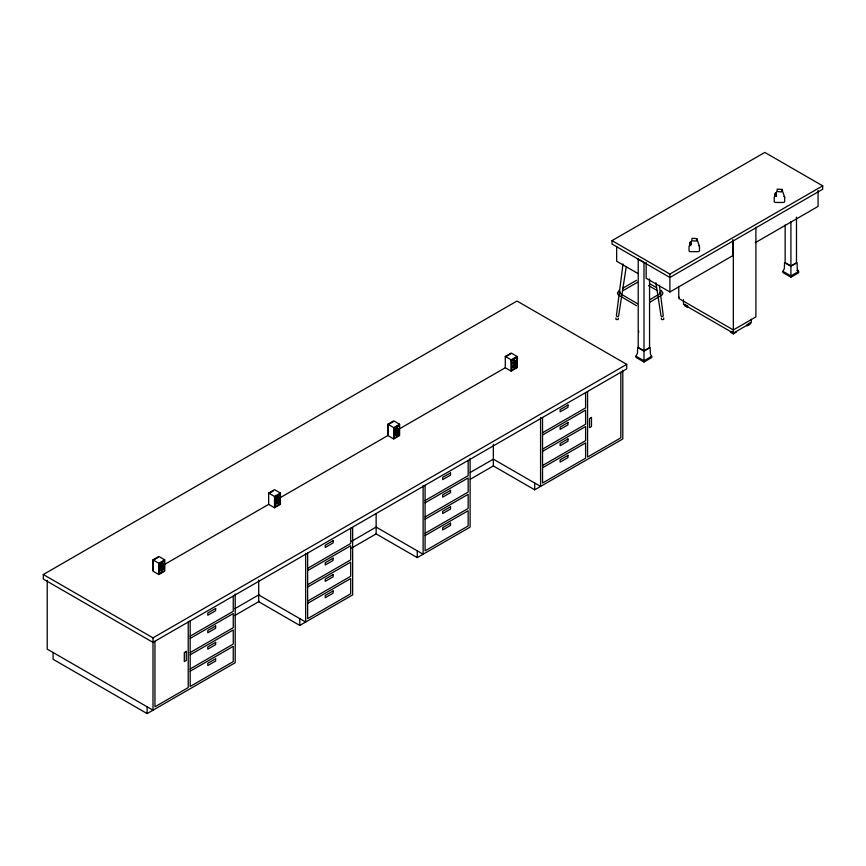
<?xml version="1.0" encoding="UTF-8"?>
<svg xmlns="http://www.w3.org/2000/svg" width="866" height="866" viewBox="0 0 866 866"><rect width="100%" height="100%" fill="white"/><g stroke="black" fill="none" stroke-linecap="round" stroke-linejoin="round"><path stroke-width="1.3" d="M691.09 241.993L690.126 245.641L691.09 241.744M776.293 192.804L775.33 196.441L776.293 192.555M160.654 566.396L161.271 564.729L162.776 563.863M161.271 568.215L160.827 570.564M161.79 566.7L162.18 566.104L161.541 566.559M161.79 570.196L162.18 569.601L161.541 570.045M162.516 563.723L163.338 564.437L162.938 566.148M276.535 498.134C275.139 499.66 277.737 501.739 278.192 499.476M279.014 498.058C278.711 495.244 275.085 499.855 276.579 500.223M276.449 502.637L276.319 502.042M277.715 499.325L277.488 499.909M277.272 502.908L277.91 502.832L277.488 503.395M278.213 499.541L278.765 497.918M278.982 501.955L278.776 501.392M395.361 430.597C394.874 428.648 399.724 427.577 395.935 429.027M395.535 431.246C401.813 431.42 395.643 424.578 395.784 431.398M395.351 434.082C395.903 429.709 400.98 433.476 396.163 435.219L395.697 435.003M396.184 431.647L395.34 431.019L396.184 429.179M395.546 434.267L395.697 432.762M397.851 434.007L396.184 435.143L395.34 433.682M396.444 430.748L396.855 430.38L396.444 430.943M396.693 434.375L397.115 434.007L396.466 434.082M398.241 429.633L397.97 429.092M397.267 433.043L398.1 433.574L397.981 432.567M512.997 366.459C519.254 357.929 512.78 373.82 513.181 364.976M512.997 362.973C514.372 357.485 517.879 363.752 513.235 363.59C511.676 361.09 516.158 359.509 515.735 361.393M513.895 362.941L514.588 362.822L514.144 363.276M514.588 366.318L514.058 366.08L514.144 366.762M515.086 362.594L515.432 360.862M515.086 366.08L515.486 364.727M626.27 266.674L618.584 316.133L617.48 316.675L616.365 315.928L623.022 263.957M162.007 567.003L161.834 567.663L162.029 567.046M277.705 500.851L277.748 500.191L277.575 500.884M776.293 193.172L775.189 193.854L775.373 195.77L776.293 195.77M162.169 565.942C162.007 563.625 163.382 565.433 162.169 565.942L162.873 564.221L162.873 565.53M162.873 567.695L162.169 569.417C163.75 565.877 162.202 573.292 160.394 569.731M277.856 499.141L278.571 497.42L277.856 499.141L278.062 497.755L278.906 498.924M277.856 502.616C277.705 500.299 279.069 502.118 277.856 502.616L278.571 500.894L278.571 502.204M397.061 430.315L397.765 428.605M397.061 433.79L397.765 432.08L397.061 433.79L397.061 432.48M515.378 361.696L514.512 362.508L514.718 361.133L515.551 362.291M514.512 365.982L515.216 364.261L514.512 365.982C514.274 363.049 515.671 366.751 515.378 365.181M689.975 242.772L690.17 244.959L690.17 242.22L691.09 242.361M689.975 242.859L690.245 244.418L690.17 242.22M775.178 195.218L775.373 193.031L776.293 193.031M161.098 565.076L160.437 565.812M163.154 569.189L162.776 567.349L160.881 568.984M163.209 569.2L163.035 568.605M161.163 566.516L161.877 564.794L161.163 566.516L161.877 566.104M161.163 569.99L161.877 568.269L161.163 569.99L161.877 569.579M276.86 499.714L277.564 498.004M276.86 503.189L277.564 501.479L276.86 503.189L276.492 501.587M396.065 430.9L396.769 429.179L396.065 430.9L396.769 430.489M396.065 434.375L396.769 432.654L396.065 434.375L396.769 433.963M514.22 362.681L513.516 363.092L514.22 361.371M513.516 366.556L514.22 364.846L513.516 366.556L514.22 366.156M163.024 564.34L161.011 564.589L160.892 565.509M162.494 566.277L162.895 565.563M278.906 497.333L278.213 496.922L276.579 498.708M276.784 501.76L278.462 500.548L278.982 501.165M278.646 502.832L278.722 501.804M276.135 503.319L276.958 504.044L278.592 502.248M513.635 364.846L513.235 365.56M515.248 365.614L515.335 366.221M659.372 285.282L663.291 315.928L662.187 316.675L661.083 316.133L655.887 282.717M635.958 356.142L637.441 353.35L637.636 347.45L643.99 351.12L650.149 347.558L650.344 353.458L651.827 357.496L643.99 362.02L635.958 357.387L635.958 356.142L643.99 360.776L651.827 356.251M782.875 271.318L784.369 268.525L784.564 262.625L790.918 266.295L797.077 262.734L797.261 268.633L798.755 272.671L790.918 277.196L782.875 272.552L782.875 271.318L790.918 275.951L798.755 271.426L796.742 270.268M397.84 430.521L395.935 431.506M396.509 434.018L396.444 434.429M661.408 318.049L661.408 319.381L662.566 319.662L663.724 319.294L663.724 317.952M638.675 331.18L638.664 332.414M615.942 317.952L615.942 319.294L617.09 319.662L618.259 319.381L618.259 318.049M162.873 564.221L162.169 564.632M278.571 497.42L277.856 497.831M278.571 500.894L278.008 501.446M397.765 432.08L397.061 432.535M515.216 360.797L514.512 361.252L515.216 360.797L515.216 362.107M515.216 364.261L514.664 364.813M161.877 564.794L161.163 565.206M161.877 568.269L161.314 568.745M276.86 501.879L277.564 501.479M396.769 429.179L396.065 429.59M396.769 432.654L396.217 433.119M514.22 364.846L513.668 365.311M619.244 290.272L617.426 293.011L618.151 294.808L636.542 305.741M620.457 292.134L619.623 292.849L619.937 292.286L619.937 293.747L619.623 293.173L637.538 303.76M612.013 240.64L764.808 152.416L822.7 185.844L822.7 189.243L669.894 277.466L612.013 244.039L612.013 240.64L669.894 274.057L822.7 185.844M43.3 574.526L517.013 301.032L626.703 364.359L626.703 368.884L152.99 642.377L43.3 579.051L43.3 574.526L152.99 637.863L626.703 364.359M638.069 259.086L643.99 262.333L643.99 350.773L649.554 347.558L649.554 278.982M622.697 288.281L636.542 280.281M152.957 559.858L158.824 556.47L164.702 559.858L164.702 571.159L158.824 574.548L152.957 571.159L152.957 559.858L158.824 563.246L164.702 559.858M268.655 493.057L274.522 489.669L280.4 493.057L280.4 504.358L274.522 507.757L268.655 504.358L268.655 493.057L274.522 496.456L280.4 493.057M387.86 424.243L393.727 420.844L399.605 424.243L399.605 435.544L393.727 438.932L387.86 435.544L387.86 424.243L393.727 427.631L399.605 424.243M505.3 367.736L505.3 356.435L511.178 353.036L517.045 356.435L517.045 367.736L511.178 371.124L505.3 367.736L398.382 429.471M158.077 557.466L153.195 560.28L153.195 570.456M268.893 493.479L273.201 491M393.478 421.558L388.098 424.665L388.098 434.829M505.549 356.857L510.929 353.75M622.741 290.814L637.538 282.262M505.3 356.435L511.178 359.823L517.045 356.435M159.073 563.669L164.453 560.562L164.453 570.737L159.073 573.844L159.073 563.669L159.582 573.552M274.771 496.878L280.151 493.772L280.151 503.936L274.771 507.043L274.771 496.878L275.28 506.751M393.976 428.053L399.356 424.946L399.356 435.122L393.976 438.228L393.976 428.053L394.485 437.936M511.427 360.245L516.807 357.138L516.807 367.303L511.427 370.421L511.427 360.245L511.936 370.118M159.582 563.961L164.453 561.146M275.28 497.171L280.151 494.356M394.485 428.345L399.356 425.531M511.936 360.537L516.807 357.723M276.958 497.939L278.722 497.549M164.659 564.405L268.85 504.25M280.368 497.604L388.26 435.306M395.914 431.593L397.418 430.727M160.394 566.256L161.271 567.36L162.754 566.429M278.451 503.114L276.276 503.622M512.932 366.989L513.614 367.411L514.848 366.34M649.652 299.809L660.726 293.173L660.422 293.747L660.422 292.286L660.726 292.849L659.892 292.134M649.576 302.407L662.209 294.808L662.934 293.011L661.115 290.272M646.155 262.398L646.155 278.257L669.894 291.972L732.701 255.719L732.701 239.86M755.271 242.686L818.067 206.422L818.067 190.563M785.148 224.976L785.148 262.625L790.918 265.949L796.482 262.734L796.482 217.171M470.249 472.49L493.349 459.153L540.579 486.421L540.579 417.693M234.913 608.646L259.421 594.487M351.639 541.261L376.147 527.102L423.128 554.229L423.128 485.501M190.184 636.164L233.246 611.299L233.246 596.046M307.636 568.356L350.698 543.491L350.698 528.238M425.087 500.548L468.149 475.683L468.149 460.42M542.538 432.74L585.6 407.875L585.6 392.612M190.184 638.426L233.246 613.561L233.246 627.688L190.184 652.553M307.636 570.618L350.698 545.753L350.698 559.88L307.636 584.745M425.087 502.81L468.149 477.945L468.149 492.072L425.087 516.937M542.538 434.992L585.6 410.138L585.6 424.264L542.538 449.118M470.249 479.277L493.349 465.94L534.701 489.81L622.795 438.954L622.795 370.226M234.643 615.574L259.205 601.405M351.585 548.059L376.147 533.889L417.25 557.617L470.108 527.102L470.108 458.385M748.105 323.916L750.01 322.812L750.01 324.252L747.152 325.908L747.152 324.469M730.482 332.23L733.34 333.886L736.197 332.23M190.184 654.815L233.246 629.95L233.246 644.077L190.184 668.942M307.636 587.007L350.698 562.142L350.698 576.269L307.636 601.134M425.087 519.189L468.149 494.334L468.149 508.461L425.087 533.315M542.538 451.381L585.6 426.516L585.6 440.653L542.538 465.507M190.184 671.193L233.246 646.339L233.246 661.592L190.184 686.457L190.184 620.911M307.636 603.385L350.698 578.531L350.698 593.784L307.636 618.649L307.636 553.093M425.087 535.578L468.149 510.713L468.149 525.976L425.087 550.841L425.087 485.285M542.538 467.77L585.6 442.905L585.6 458.168L542.538 483.033L542.538 417.477M53.086 652.509L53.086 659.286L147.123 713.584L235.206 662.717L235.206 594M258.696 580.09L258.696 601.697L299.798 625.425L352.657 594.91L352.657 527.535M776.293 195.629L775.373 195.77M775.373 195.629L775.449 193.583L775.178 195.142M775.178 194.482L776.293 194.536M689.975 243.508L691.09 243.454M689.975 243.671L691.09 243.736M162.754 567.425L163.079 568.183M161.292 567.262L160.437 566.635M277.564 499.314L276.86 499.162L277.228 498.351M277.564 502.789L276.86 502.637L277.228 501.825M638.123 273.624L616.646 261.218L616.646 246.691M678.727 297.07L679.388 297.449M649.576 283.615L656.504 287.609M731.434 331.342L733.34 332.447M648.504 285.553L657.619 290.814M643.99 350.773L638.22 347.45L638.22 258.999M514.588 363.016L513.96 362.713L514.588 362.822M513.105 362.518L513.614 363.926M514.869 363.774L515.551 364.185M515.432 364.348L515.681 364.911L515.508 364.25M513.96 366.199L514.588 366.513M513.105 366.004L513.235 367.076L512.748 366.307M397.418 428.096L397.927 428.724M397.267 428.941L398.1 430.099M396.66 430.359L397.137 430.629M397.418 431.582L398.1 431.993M395.481 431.322L396.163 431.733M397.267 432.405L397.061 433.162M397.418 434.202L395.654 434.591M396.163 435.219L395.481 434.797L395.946 435.154M277.304 499.346L277.943 499.65M278.213 500.407L279.025 501.533M276.73 500.321L276.276 500.147M277.347 502.767L277.943 502.94M277.304 502.832L277.943 503.135M276.146 502.908L276.395 503.471M258.696 594.91L305.676 622.037L305.676 553.309M161.606 566.148L162.245 566.451M162.516 567.198L163.209 567.609M160.578 566.938L161.271 567.36M162.494 569.763L161.033 570.607M162.245 569.936L161.79 570.001M160.578 570.423L161.271 570.835M162.31 568.237L162.169 569.417M781.955 189.405L777.267 189.102L776.964 191.581L781.652 191.884L781.955 189.405L784.683 197.286L784.683 201.572A1.505 0.877 0 0 1 783.178 202.449L775.741 202.449A1.505 0.877 0 0 1 774.236 201.572L774.236 197.286A1.505 0.877 0 0 1 774.431 196.853M696.751 238.594L692.064 238.291L691.761 240.77L696.437 241.073L696.751 238.594L699.479 246.474L699.479 250.772A1.505 0.877 0 0 1 697.974 251.638L690.538 251.638A1.505 0.877 0 0 1 689.033 250.772L689.033 246.474A1.505 0.877 0 0 1 689.78 245.727M790.918 221.577L790.918 265.949M790.918 266.295L790.918 277.196M776.293 192.252L776.293 196.441M755.91 227.217L755.91 316.913L733.34 329.946L678.803 298.467L678.727 286.365M751.244 319.273L751.244 322.812L733.34 333.15L683.469 304.367L683.469 299.647M733.34 240.239L733.34 333.886M691.09 241.441L691.09 244.959M669.894 274.057L669.894 291.972M643.99 351.12L643.99 362.02M620.835 372.272L620.835 437.828L587.559 457.031L587.559 391.486M534.701 483.033L534.701 489.81M514.512 361.198L514.512 362.508M513.506 361.75L513.516 363.092M511.178 359.823L511.178 371.124M493.349 444.334L493.349 465.94M417.25 550.841L417.25 557.617M393.727 427.631L393.727 438.932M376.147 513.625L376.147 533.889M299.798 618.649L299.798 625.425M274.522 496.456L274.522 507.757M188.225 622.037L188.225 687.582L154.949 706.797L154.949 641.251M158.824 563.246L158.824 574.548M152.99 637.863L152.99 710.185L47.219 649.121L47.219 580.393M147.123 706.797L147.123 713.584M698.721 245.727A1.505 0.877 0 0 1 699.479 246.474M783.925 196.528A1.505 0.877 0 0 1 784.683 197.286M396.671 431.788L397.104 431.42L396.671 431.788M514.123 363.98L514.556 363.612L514.123 363.98M396.953 431.376L396.823 432.058L397.018 431.409M514.404 363.568L514.274 364.25L514.469 363.601M215.634 608.473L207.797 612.998L207.797 615.261L215.634 610.736L215.634 608.473M333.085 540.665L325.248 545.19L325.248 547.442L333.085 542.928L333.085 540.665M450.526 472.858L442.699 477.372L442.699 479.634L450.526 475.12L450.526 472.858M567.977 405.05L560.15 409.564L560.15 411.826L567.977 407.312L567.977 405.05M215.634 625.988L207.797 630.513L207.797 632.775L215.634 628.251L215.634 625.988M333.085 558.18L325.248 562.705L325.248 564.968L333.085 560.443L333.085 558.18M450.526 490.373L442.699 494.897L442.699 497.16L450.526 492.635L450.526 490.373M567.977 422.565L560.15 427.09L560.15 429.341L567.977 424.827L567.977 422.565M186.266 651.416L184.306 652.553L184.306 661.592L186.266 660.466L186.266 651.416M591.467 417.477L589.508 418.614L589.508 427.652L591.467 426.516L591.467 417.477M215.634 642.377L207.797 646.902L207.797 649.164L215.634 644.64L215.634 642.377M333.085 574.569L325.248 579.094L325.248 581.357L333.085 576.832L333.085 574.569M450.526 506.762L442.699 511.286L442.699 513.538L450.526 509.024L450.526 506.762M567.977 438.954L560.15 443.468L560.15 445.73L567.977 441.216L567.977 438.954M215.634 658.766L207.797 663.291L207.797 665.543L215.634 661.029L215.634 658.766M333.085 590.958L325.248 595.483L325.248 597.735L333.085 593.221L333.085 590.958M450.526 523.151L442.699 527.665L442.699 529.927L450.526 525.413L450.526 523.151M567.977 455.343L560.15 459.857L560.15 462.119L567.977 457.605L567.977 455.343M687.561 306.012L684.692 304.367L684.692 305.795L687.561 307.452L687.561 306.012"/></g></svg>
